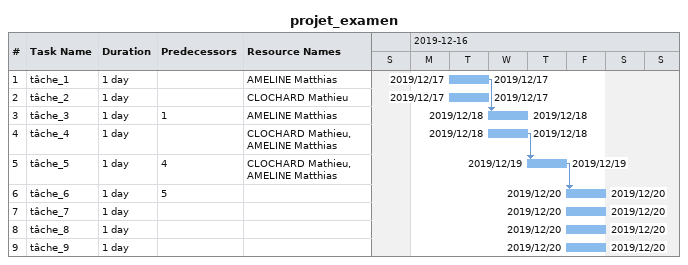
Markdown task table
projet_examen

| ID | Task | Duration | Start | Finish | Predecessors | Resources |
|---|---|---|---|---|---|---|
| 1 | tâche_1 | 1d | 2019-12-17 | 2019-12-17 |  | AMELINE Matthias |
| 2 | tâche_2 | 1d | 2019-12-17 | 2019-12-17 |  | CLOCHARD Mathieu |
| 3 | tâche_3 | 1d | 2019-12-18 | 2019-12-18 | 1 | AMELINE Matthias |
| 4 | tâche_4 | 1d | 2019-12-18 | 2019-12-18 |  | CLOCHARD Mathieu, AMELINE Matthias |
| 5 | tâche_5 | 1d | 2019-12-19 | 2019-12-19 | 4 | CLOCHARD Mathieu, AMELINE Matthias |
| 6 | tâche_6 | 1d | 2019-12-20 | 2019-12-20 | 5 |  |
| 7 | tâche_7 | 1d | 2019-12-20 | 2019-12-20 |  |  |
| 8 | tâche_8 | 1d | 2019-12-20 | 2019-12-20 |  |  |
| 9 | tâche_9 | 1d | 2019-12-20 | 2019-12-20 |  |  |
